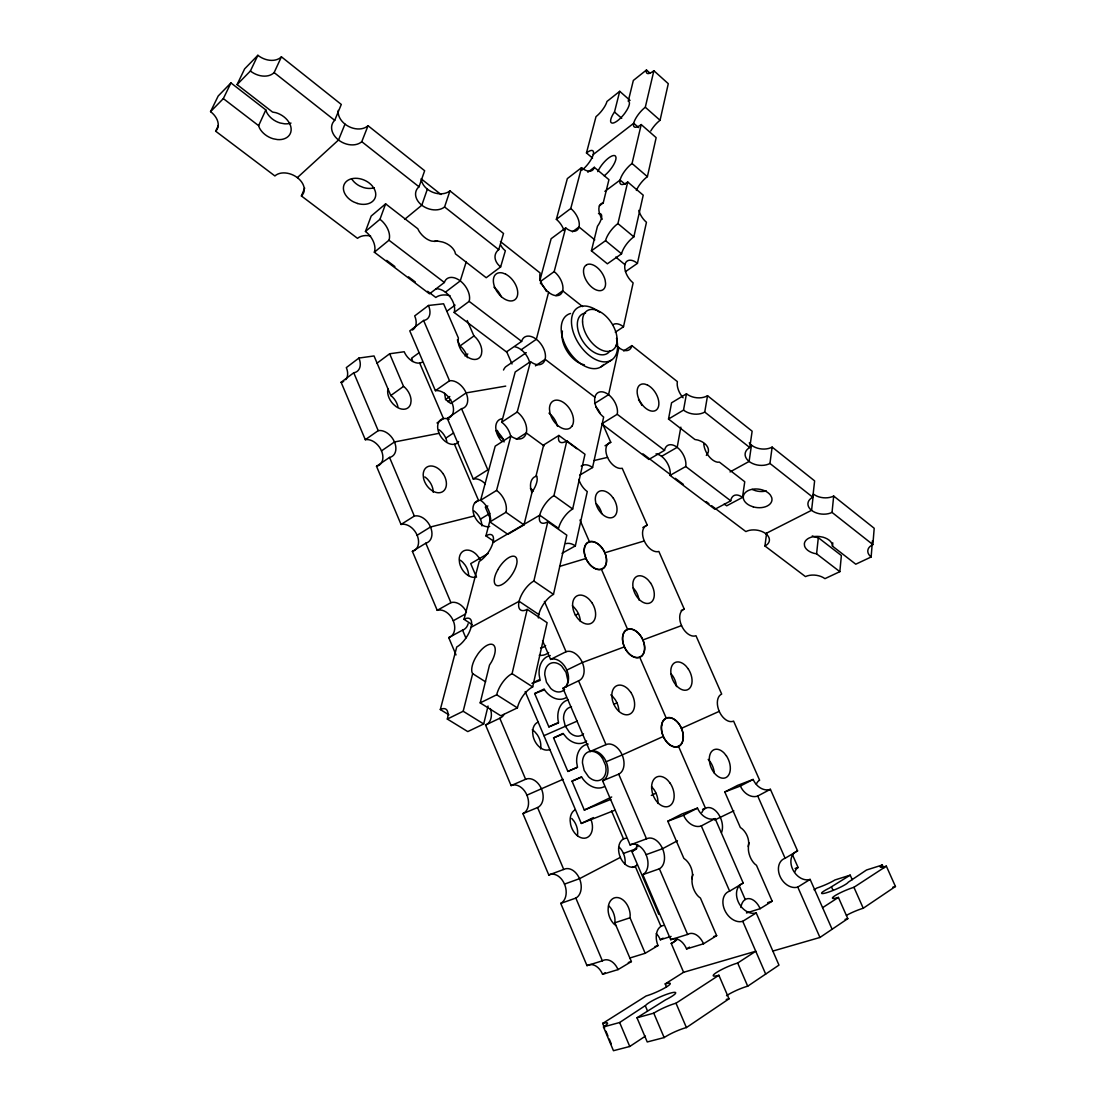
<?xml version="1.0" encoding="UTF-8"?>
<svg xmlns="http://www.w3.org/2000/svg" width="1106" height="1106" viewBox="0 0 1106 1106"><rect width="100%" height="100%" fill="white"/><g stroke="black" fill="none" stroke-linecap="round" stroke-linejoin="round"><path stroke-width="1.5" d="M629.798 958.031L645.185 953.289L630.033 917.773L630.185 914.842A15.415 10.535 72.5 0 0 619.913 898.141A15.415 10.535 72.5 0 0 608.314 906.339L608.106 910.114A15.415 10.535 72.5 0 0 614.245 924.243L616.125 925.639M626.051 838.237A14.945 10.092 70.5 0 0 620.342 857.399L579.503 878.676L564.502 884.109A15.47 10.977 71.9 0 1 560.756 903.395L586.982 965.621A15.774 10.977 75 0 1 602.59 974.303L618.033 969.603L631.388 961.584L614.825 922.791L614.991 919.888A15.277 10.535 72.7 0 0 608.964 906.049M871.141 556.982A14.337 8.834 4.4 0 1 872.869 544.594L832.03 512.41A14.599 9.318 5.7 0 1 811.541 510.322L765.684 533.617A14.032 8.737 7.7 0 1 764.937 545.991L805.472 576.599A13.784 8.309 6.3 0 1 824.938 578.659L839.841 571.664L816.587 553.83L813.795 553.277A14.171 8.793 6 0 1 804.574 546.06L804.338 543.751A14.171 8.793 6 0 1 819.463 536.521L823.099 537.212A14.171 8.793 6 0 1 832.334 544.539L832.459 546.129L855.768 564.198L871.141 556.982L872.468 540.71M872.869 544.594L874.196 528.267L833.689 496.055A14.475 9.36 5.5 0 1 813.408 494.05L811.583 510.364A14.599 9.318 5.7 0 1 812.799 497.244L814.624 480.889L772.14 447.101A14.765 9.871 7.2 0 1 749.246 442.898M839.841 571.664L841.376 555.53L818.316 537.682L815.537 537.143A14.074 8.834 5.9 0 1 812.288 535.898M832.459 546.129L832.79 542.88M832.03 512.41L833.689 496.055M816.587 553.83L818.316 537.682M748.278 846.643L748.707 843.076A15.401 11.502 61.1 0 0 742.389 829.002L740.329 827.468L724.789 791.965L737.591 785.384L753.131 779.453A15.401 11.862 61.9 0 0 770.398 789.311L797.564 850.901A15.691 11.889 58.4 0 0 792.49 868.887A15.691 11.889 58.4 0 0 810.131 879.408L832.113 929.247L819.947 937.459L772.762 951.091M764.937 545.991L766.624 533.147M691.997 878.745L692.494 875.095A16.078 11.627 62 0 0 686.232 860.261L683.84 858.339L667.789 821.219L681.738 814.057L697.485 808.113A16.078 12.028 62.8 0 0 715.112 818.606L743.218 883.072A16.383 12.055 59.4 0 0 738.186 901.694A16.383 12.055 59.4 0 0 756.228 912.92L778.97 965.109L747.711 986.193A16.549 2.724 -23.7 0 0 726.531 995.704M812.799 497.244L769.942 463.455L772.14 447.101M724.057 504.212A14.585 8.572 62 0 1 726.711 505.801L742.485 497.41L744.753 481.746L719.412 462.142L717.545 462.197A14.627 8.461 60.5 0 1 703.789 443.865M730.029 471.93L749.108 461.451A14.876 9.83 7.4 0 1 749.757 447.543L752.135 431.188L707.522 395.713A15.069 10.396 9.4 0 1 686.467 393.805L671.563 402.805L668.522 419.036L694.9 439.497L697.872 440.064A14.751 9.76 9.4 0 1 706.319 455.409M751.472 445.137L749.108 461.451A14.876 9.83 7.4 0 0 769.942 463.455M388.012 388.842L387.639 391.178A14.572 9.885 54 0 0 393.335 404.257L396.155 406.662A14.572 9.885 54 0 0 410.644 403.925L411.073 400.939A14.572 9.885 54 0 0 405.432 388.012L403.538 386.381L389.644 353.768L377.022 363.183M749.757 447.543L704.743 412.068L707.522 395.713M668.522 419.036L683.522 410.105L686.467 393.805M680.84 427.151L677.19 447.322L661.582 456.349M562.055 553.277L575.341 545.894L587.272 491.589A16.023 10.134 59.6 0 1 578.811 479.41M579.627 475.221L592.567 467.52L603.655 417.059A15.47 9.429 58.2 0 1 594.904 397.386A15.47 9.429 58.2 0 1 608.466 394.593A15.47 9.429 58.2 0 1 617.231 414.28L664.54 450.349A15.055 8.972 60.2 0 1 677.149 447.294A15.055 8.972 60.2 0 1 685.748 466.511L730.734 500.824A14.696 8.53 62 0 1 742.485 497.41M618.904 347.671L608.577 394.676L594.572 403.51M615.295 332.215L623.494 326.782L633.13 282.887A14.502 8.184 56.4 0 1 624.931 264.652L615.765 257.076M625.457 271.661L637.429 263.366L646.457 222.278A14.074 7.645 55.8 0 1 638.812 210.375M598.498 213.652A14.585 5.143 -51.5 0 1 599.023 223.868L597.447 226.301L591.42 250.813L607.374 263.809L621.544 253.813A15.014 5.627 -51.2 0 1 633.849 236.85L643.222 195.181L627.71 181.992A14.682 5.115 -50.8 0 1 620.079 180.071L604.899 191.366M636.365 190.439A14.599 5.24 -50.6 0 1 647.383 176.656L656.162 137.656L641.217 124.563A14.281 4.77 -50.4 0 1 633.697 123.291L593.258 154.508A13.714 4.493 -51.3 0 1 581.95 170.144M650.798 130.909A14.212 4.88 -50.2 0 1 660.061 120.278L668.287 83.683L653.881 70.729A13.922 4.452 -50 0 1 646.471 69.996L633.337 80.462L628.236 101.213L628.968 101.572A13.811 4.479 -50.6 0 1 627.019 109.867L625.139 112.757A13.811 4.479 -50.6 0 1 612.074 123.098L611.037 122.517A13.811 4.479 -50.6 0 1 613.042 114.25L614.494 112.024L619.719 91.314L630.074 100.425M485.617 681.863L472.677 673.651L471.972 672.227A17.945 7.922 -57.3 0 1 475.511 657.766L477.999 653.853A17.945 7.922 -57.3 0 1 493.082 644.743A17.945 7.922 -57.3 0 1 491.479 661.941L489.502 665.065L480.198 702.891L500.811 715.803L517.401 707.868A18.608 8.807 -57.7 0 1 532.677 686.923L547.111 622.692L527.203 609.365A17.903 7.963 -56 0 1 519.087 601.374A17.903 7.963 -56 0 1 533.866 581.009L547.802 521.769A17.171 7.355 -54.6 0 1 539.742 515.202L492.972 542.507M538.359 617.95A17.779 8.129 -56 0 1 553.484 594.364L566.797 535.166L547.802 521.769M566.839 440.865L553.954 495.599A17.171 7.355 -54.6 0 0 539.742 515.202L558.571 528.392A17.06 7.521 -54.6 0 1 572.673 509.009L584.977 454.276L566.839 440.865A16.549 6.802 -53.5 0 1 558.862 435.446L543.668 444.958L536.078 475.76L536.839 476.783A16.507 6.802 -54.6 0 1 533.894 489.198L531.571 492.834M480.198 702.891L496.691 694.775A18.733 8.627 -57.6 0 1 512.078 673.665L527.203 609.365M591.42 250.813L605.549 240.666A15.097 5.502 -51.3 0 1 617.922 223.592L627.71 181.992M625.222 184.37L620.093 180.015A14.682 5.115 -50.8 0 1 632.051 163.494L641.217 124.563M638.646 127.563L633.697 123.25A14.281 4.77 -50.4 0 1 645.296 107.241L653.881 70.729M538.816 614.507L519.115 601.291L471.059 627.282A17.198 7.3 -57 0 1 456.75 646.969L440.312 709.554A18.014 7.866 -58.5 0 1 447.336 719.052L467.769 731.591L483.695 723.974L488.05 706.015M594.931 397.261L545.134 359.298A15.94 9.885 56 0 1 530.479 361.621L517.207 412.026A16.493 10.673 57.1 0 1 526.262 432.999A16.493 10.673 57.1 0 1 510.875 436.082L495.212 446.147L480.626 500.258A16.949 11.585 58.5 0 1 489.903 521.908L507.861 534.322L523.995 524.894L531.931 492.64L530.935 489.516A16.549 10.811 59.1 0 1 534.157 477.128L536.769 476.009M599.286 205.868L603.212 202.965L608.936 179.67L594.295 167.296A14.502 7.963 54.1 0 1 581.535 167.67L567.337 178.605L556.359 219.347A14.82 8.585 54.4 0 1 564.019 230.587M447.336 719.052L463.179 711.255L472.677 673.651M523.995 524.894L505.954 512.285A17.115 11.544 58.5 0 0 496.566 490.442L510.875 436.082M500.451 241.578L540.143 272.988A15.415 9.18 55.2 0 0 548.59 292.316L536.355 339.279A15.94 9.885 56 0 1 545.12 359.353L535.428 365.851M548.59 292.316A15.415 9.18 55.2 0 0 562.636 290.933A15.415 9.18 55.2 0 0 554.175 271.606L565.678 227.905A14.945 8.544 54.5 0 0 579.005 227.034A14.945 8.544 54.5 0 0 570.779 208.495L581.535 167.67M471.032 627.379A17.198 7.3 -57 0 0 464.008 619.319L479.202 561.461A16.507 6.774 -55.7 0 0 492.958 542.576A16.507 6.774 -55.7 0 0 485.921 535.857L490.622 517.981M592.553 158.089L586.47 152.932L596.01 116.642A13.369 4.203 -50.9 0 0 606.973 101.462L619.719 91.314M510.571 435.778A16.341 10.714 57 0 0 501.668 422.202L515.202 371.989L530.479 361.621M539.825 280.675L551.134 238.716L565.678 227.905M434.451 241.302A16.244 11.627 20 0 1 438.474 241.246L442.621 242.034A16.244 11.627 20 0 1 454.87 251.712L455.492 253.896L486.211 277.717L500.631 266.919L505.359 250.758A16.134 11.848 17.6 0 1 500.728 244.993M500.631 266.919A16.272 11.82 17.5 0 1 498.737 249.652L503.52 233.477L449.948 190.868A16.701 12.415 21.9 0 1 432.916 192.333A16.701 12.415 21.9 0 1 421.317 179.642M466.29 261.597L460.262 280.896L445.4 292.178M498.737 249.652L444.584 206.96L449.948 190.868M427.358 189.154L421.801 205.218L404.616 219.375M444.584 206.96A16.839 12.387 21.7 0 1 421.745 205.163A16.839 12.387 21.7 0 1 419.008 186.79L424.649 170.739L368.049 125.725A17.378 12.954 26.6 0 1 348.736 126.513A17.378 12.954 26.6 0 1 338.229 110.434M521.202 349.731L536.355 339.279A15.94 9.885 56 0 0 521.631 341.381L469.151 301.371A16.479 10.369 53.4 0 0 460.207 280.855A16.479 10.369 53.4 0 0 444.363 282.472L429.501 293.837L374.34 252.209A16.936 10.866 50.4 0 0 365.45 231.458L379.966 219.292L385.621 203.85L417.75 228.707L419.091 231.251A16.493 10.189 51.8 0 0 431.575 241.067L434.741 241.385A16.493 10.189 51.8 0 0 437.478 240.735M365.45 231.458L371.187 216.057L385.621 203.85M665.218 983.898A15.913 2.281 -24 0 1 666.738 986.759A15.913 2.281 -24 0 1 646.125 995.967L602.673 1023.437A16.714 2.489 -24.4 0 1 603.461 1026.949L619.636 1022.511L645.669 1005.368A16.604 2.489 -24.1 0 1 661.582 996.312A16.604 2.489 -24.1 0 1 675.683 992.704L675.448 993.52A16.604 2.489 -24.1 0 1 665.397 999.935L636.987 1017.769L647.231 1041.963L664.153 1037.58A17.378 2.986 -24.1 0 1 686.411 1027.571L729.02 998.815L718.872 975.271A16.521 2.475 -23.7 0 1 716.453 972.533A16.521 2.475 -23.7 0 1 737.674 963.022L755.771 951.243L683.605 972.285L665.218 983.898L666.489 986.87M297.348 177.637L338.519 140.006A17.544 12.954 26.2 0 0 361.773 141.679L368.049 125.725M344.989 124.107L338.519 140.006A17.544 12.954 26.2 0 1 334.717 120.347L341.298 104.448L281.422 56.821A18.221 13.466 31.3 0 1 257.878 55.3L244.62 68.89L237.085 84.581L272.518 112.052L275.919 112.701A17.613 12.65 28.3 0 1 291.141 128.863A17.613 12.65 28.3 0 1 277.468 139.577L273.168 138.762A17.613 12.65 28.3 0 1 259.537 128.13L258.624 125.669L223.343 98.6L230.947 82.922L265.813 109.923L266.712 112.383A17.447 12.664 28.6 0 0 280.177 123.001L284.449 123.789A17.447 12.664 28.6 0 0 290.989 123.07M370.579 236.007A16.258 11.406 22.2 0 0 357.501 238.329L301.399 195.956L304.689 188.061M258.624 125.669L265.813 109.923M237.085 84.581L250.385 71.019A18.387 13.466 30.9 0 0 274.136 72.581L281.422 56.821M250.385 71.019L257.878 55.3M301.399 195.956A16.908 11.889 26 0 0 297.293 177.596A16.908 11.889 26 0 0 274.896 175.951L215.656 131.199L218.38 125.517M215.656 131.199A17.696 12.346 29.8 0 0 210.555 111.651L218.186 96.015L230.947 82.922M597.793 171.61L599.245 168.776A14.184 4.797 -51 0 1 615.544 156.195L616.001 157.577A14.184 4.797 -51 0 1 604.194 175.785M210.555 111.651L223.343 98.6M374.34 252.209L388.966 240.223A17.102 10.839 50.6 0 0 379.966 219.292M587.853 172.232L594.295 167.296M397.925 406.704A14.447 9.899 53.8 0 0 392.671 397.151L390.777 395.547L374.035 355.952L358.925 358.054L346.33 367.607A14.779 10.189 51.7 0 1 345.749 379.704M467.244 320.533L473.921 335.961L475.87 337.689A15.235 9.76 54.6 0 1 481.829 351.155L481.456 354.21A15.235 9.76 54.6 0 1 466.995 356.602L464.105 354.044A15.235 9.76 54.6 0 1 458.078 340.427L458.396 338.035L443.589 303.777L428.464 305.477L414.695 315.915A15.443 10.092 52.6 0 1 412.372 330.044M556.359 219.347L570.779 208.495M439.068 433.317L394.483 441.971L381.501 450.875A14.765 10.41 54.5 0 0 365.312 439.704L341.104 382.275L353.754 372.777A14.903 10.175 51.9 0 0 358.925 358.054M428.464 305.477A15.581 10.065 52.8 0 1 423.598 320.477L409.773 330.86L435.405 390.681A15.443 10.3 55.1 0 1 451.953 402.653L466.138 392.893L505.719 386.118M446.824 311.27L455.078 305.104M521.631 341.381L506.465 351.929L454.179 312.473L469.151 301.371M572.424 231.845L579.019 226.979L594.765 239.878M419.146 352.662L411.57 358.206A14.157 9.442 53.3 0 1 412.621 361.496M540.723 281.311L554.175 271.606M390.777 395.547L403.538 386.381M457.359 339.846L459.999 345.971L473.921 335.961M465.018 355.966L467.824 353.975M555.903 295.62L562.664 290.823L582.572 306.583M365.312 439.704L378.211 430.649A14.89 10.383 54.6 0 1 394.483 441.985A14.89 10.383 54.6 0 1 389.533 457.428L376.51 466.276L401.036 524.451A14.793 10.59 57.7 0 1 417.142 535.263L430.497 526.995L474.377 515.949M435.405 390.681L449.534 380.768A15.581 10.272 55.2 0 1 466.138 392.92A15.581 10.272 55.2 0 1 461.534 408.695L447.266 418.372L473.271 479.022A15.484 10.493 58 0 1 485.327 483.916M450.833 403.538L445.566 399.501L449.824 396.556M447.847 401.658L450.695 399.708M526.276 352.648L505.677 366.791A22.355 14.184 56.3 0 0 503.507 370.026M437.008 422.962L443.478 418.566L419.686 363.045M832.113 929.247L847.804 918.657L838.403 897.408A15.042 2.046 -23 0 1 834.754 895.86A15.042 2.046 -23 0 1 853.929 887.288L886.348 866.15L895.445 886.5L863.247 908.247A15.069 2.24 -23 0 0 846.477 915.353M445.773 438.156L453.557 432.958M603.461 1026.949L613.457 1050.7L629.756 1046.483L645.434 1036.115M501.668 422.202L517.207 412.026M623.646 350.975L631.885 345.611L677.356 381.611A14.572 8.378 59.1 0 0 683.107 397.787M636.987 1017.769L653.77 1013.165A17.35 2.71 -24.1 0 1 676.001 1003.211L718.872 975.271M822.601 907.68L838.403 897.408M601.277 366.68L611.687 359.92M516.322 439.289L526.29 432.93L544.069 445.925M886.348 866.15A14.475 1.88 -22.8 0 1 882.339 865.003L866.551 869.98L848.164 882.284A14.461 1.894 -23.1 0 1 835.417 889.473A14.461 1.894 -23.1 0 1 821.73 893.482L821.606 892.998A14.461 1.894 -23.1 0 1 829.306 888.118L850.21 875.15L852.242 879.712M401.036 524.451L414.335 516.06A14.917 10.576 57.8 0 1 430.51 527.009A14.917 10.576 57.8 0 1 425.81 543.198L450.93 602.632A15 10.728 61.2 0 1 466.469 611.977M473.271 479.022L487.829 469.829L461.534 408.695M814.071 889.805L816.947 887.98A13.936 1.756 -23.1 0 0 834.919 879.975L850.21 875.15M667.789 821.219L683.591 815.274A16.244 12.055 63 0 0 701.301 825.933L729.628 891.118A16.562 12.083 59.7 0 0 724.61 909.892A16.562 12.083 59.7 0 0 742.748 921.298L756.228 912.92M724.789 791.965L740.384 786.02A15.553 11.903 62.1 0 0 757.734 796.03L785.108 858.27A15.843 11.931 58.6 0 0 780.048 876.408A15.843 11.931 58.6 0 0 797.785 887.081L810.131 879.408M677.453 840.767L662.549 848.703L646.084 854.675A16.203 10.908 70.7 0 1 642.821 874.639L670.706 939.685A16.535 10.922 73.6 0 1 686.577 948.934L703.527 943.791L716.66 935.635L700.43 898.072L698.522 896.579A16.134 10.438 71.3 0 1 691.997 881.814L692.107 877.901A16.134 10.438 71.3 0 1 692.978 874.445M746.453 912.962L760.14 908.676L772.182 901.21L756.476 865.321L754.679 863.883A15.429 9.581 70.3 0 1 748.389 849.781L748.416 846.076A15.429 9.581 70.3 0 1 749.163 842.813M617.231 414.28L601.733 423.833L648.89 459.432L664.54 450.349M474.571 502.954L478.566 500.493L454.469 444.253M480.626 500.258L496.566 490.442M686.577 948.934L689.508 947.137M465.626 613.913L453.253 620.729A14.876 10.742 61.2 0 0 437.229 610.346L412.386 551.382L425.81 543.198M480.405 519.129L489.751 513.488M683.605 972.285L671.231 943.418L676.72 940.1M605.01 445.773L610.761 442.303L602.521 423.584M489.903 521.908L505.954 512.285M645.185 953.289L658.029 945.575A15.221 10.106 73.2 0 1 663.448 925.501M602.59 974.303L605.272 972.699M656.273 933.63A15.097 10.12 73.4 0 1 660.365 939.768L663.102 938.137M729.628 891.118L743.218 883.072M785.108 858.27L797.564 850.901M488.271 553.429L470.714 563.618L476.105 576.267M656.038 453.833A14.931 9.014 60.2 0 1 670.042 475.386L685.748 466.511M437.229 610.346L450.93 602.632M642.821 527.562L647.259 525.143L622.208 468.28A14.35 8.862 59.4 0 1 607.553 457.386L594.143 460.511M456.018 654.918L448.732 637.623L462.557 630.13A15 10.728 61.2 0 0 468.115 623.77M730.734 500.824L714.918 509.258L670.042 475.386M733.817 810.822L714.6 820.058M701.301 825.933L715.112 818.606M757.734 796.03L770.398 789.311M658.761 914.316L631.83 851.454L636.033 849.256M683.591 815.274L697.485 808.113M740.384 786.02L753.131 779.453M542.562 640.706L550.581 659.411L566.051 651.724A15.857 10.756 64.3 0 1 582.337 662.549L624.378 646.872M531.917 683.314L539.963 679.388L539.147 674.729A22.659 16.396 69.8 0 1 550.235 655.54M681.185 610.553L684.227 609.06L658.858 551.465A14.447 8.972 61.7 0 1 644.3 540.945L604.858 552.793M651.31 795.421L655.941 793.168M566.811 670.084L582.323 662.535A15.857 10.756 64.3 0 1 578.562 680.84L605.991 744.615A16.078 10.839 67.5 0 1 622.166 754.969L663.324 736.458M525.184 691.596L581.3 823.445L593.466 817.569M558.419 722.978L548.866 726.877L534.668 693.559L544.124 689.01L545.23 690.821A22.659 16.396 69.8 0 0 566.175 697.61M563.078 779.301L526.926 795.145A15.208 10.936 68.5 0 0 511.096 785.578L485.575 725.024L499.801 718.236A15.152 10.853 64.8 0 0 504.073 714.407M703.527 943.791A16.687 10.894 73.3 0 0 687.614 934.432L659.397 868.804A16.355 10.88 70.5 0 0 662.563 848.717A16.355 10.88 70.5 0 0 646.512 838.846L618.696 774.145A16.078 10.839 67.5 0 0 622.166 754.969L606.171 761.73A15.926 10.853 67.6 0 0 590.051 751.513L562.954 688.278L578.562 680.84M581.438 776.896L572.009 781.154L584.314 810.034L611.701 796.997M588.198 744.075A22.95 16.535 66.6 0 0 576.71 762.642L577.512 767.315L567.862 771.435L553.567 737.896L563.065 733.43L566.687 737.785A22.797 16.466 68.2 0 0 586.622 741.02M548.866 726.877L558.558 722.439L558.018 720.047A22.797 16.466 68.2 0 1 568.028 699.918M543.945 735.684L577.304 721.043M681.448 728.329L719.246 711.352A14.751 9.138 66.5 0 1 721.679 694.084L695.978 635.729A14.585 9.069 64.1 0 1 681.531 625.595L642.89 639.973M567.862 771.435L577.318 767.246M511.096 785.578L525.613 779.288A15.346 10.922 68.3 0 1 541.511 788.979A15.346 10.922 68.3 0 1 537.571 807.546L563.728 869.44A15.608 10.963 71.7 0 1 579.516 878.689A15.608 10.963 71.7 0 1 575.839 898.086L602.369 960.824A15.913 10.977 74.7 0 1 618.033 969.603M590.051 751.513L605.991 744.615M572.009 781.154L581.728 777.062L582.862 778.914A22.95 16.535 66.6 0 0 604.318 786.629M553.567 737.896L563.092 733.928M564.502 884.136A15.47 10.977 71.9 0 0 548.783 874.984L522.917 813.615L537.571 807.546M646.098 854.689A16.203 10.908 70.7 0 0 630.102 844.943L602.604 780.795L618.696 774.145M613.789 704.232L616.941 702.946M584.314 810.034L610.747 799.431M581.3 823.445L614.784 810.256M534.668 693.559L544.29 689.895M702.545 809.385L705.504 808.279L678.586 746.495M533.797 682.775L540.226 680.37M548.783 874.984L563.728 869.44M630.102 844.943L646.512 838.846M623.438 853.459L636.835 848.537M632.273 867.436L635.259 866.371L660.959 926.372M560.756 903.395L575.839 898.086M642.821 874.639L659.397 868.804M575.258 615.033L578.479 613.954M614.825 922.791L630.033 917.773M795.09 868.487L798.09 867.505L792.532 854.897M767.633 902.648L772.182 901.21M660.365 939.768L671.079 936.423M586.982 965.621L602.369 960.824M670.706 939.685L687.614 934.432M654.959 946.529L658.029 945.575M628.305 962.524L631.388 961.584M713.591 936.575L716.66 935.635M559.553 566.438L585.959 558.489M603.212 202.965L601.747 203.324A14.502 8.074 55.2 0 0 599.3 212.615L600.447 215.96A14.502 8.074 55.2 0 0 602.217 219.264M389.644 353.768L404.188 351.749A14.267 9.415 53.4 0 0 422.077 362.229M752.163 489.433L755.522 490.705A14.337 9.304 7.4 0 0 766.334 490.94M503.465 438.902L499.4 436.58L497.313 430.372M440.312 709.554L448.967 714.877M463.179 711.255L483.695 723.974M496.691 694.775L517.401 707.868M512.078 673.665L532.677 686.923M464.008 619.319L472.262 624.696M533.866 581.009L553.484 594.364M485.921 535.857L494.423 541.691M553.954 495.599L572.673 509.009M558.862 435.446L576.848 448.732M386.699 260.38L394.883 266.56M408.529 276.859L415.344 282.002M427.621 291.279L435.805 297.459A15.705 10.908 18.7 0 1 450.114 295.717M642.959 453.875L671.287 475.276M675.337 478.331L683.425 484.442M706.153 501.599L708.891 503.672M711.628 505.732L745.873 531.585A14.032 8.737 7.7 0 1 765.656 533.59M388.966 240.223L444.363 282.472M274.136 72.581L334.717 120.347M361.773 141.679L419.008 186.79M421.123 178.771L440.99 194.504M605.549 240.666L621.544 253.813M617.922 223.592L633.849 236.85M632.051 163.494L647.383 176.656M614.494 112.024L621.71 118.301M645.296 107.241L660.061 120.278M459.999 345.971L461.935 347.671A15.097 9.788 54.5 0 1 467.423 357.639M646.471 69.996L650.052 73.203M571.733 818.44L574.097 821.26A15.014 10.521 69.7 0 1 577.429 835.694M651.641 786.684L654.075 789.656A15.705 10.424 68.8 0 1 657.918 803.468M708.199 759.421L710.522 762.283A15.042 9.581 68.1 0 1 714.296 773.066M671.024 673.803L672.766 675.973A14.848 9.525 65.5 0 1 676.471 686.563M633.185 587.894L635.508 590.784A14.682 9.429 62.9 0 1 639.033 600.046M596.41 503.797L598.719 506.7A14.572 9.318 60.4 0 1 601.761 513.502M882.339 865.003L883.722 868.099M853.929 887.288L863.247 908.247M831.56 887.067L832.929 890.164M797.785 887.081L819.947 937.459M506.562 351.487L512.009 363.985M579.973 520.055L589.498 541.912M601.457 569.369A15.055 9.747 61.5 0 0 600.544 546.253A15.055 9.747 61.5 0 0 584.245 551.341A15.055 9.747 61.5 0 0 601.457 569.369L627.641 629.494M639.766 657.323A15.194 9.857 64.2 0 0 638.563 633.42A15.194 9.857 64.2 0 0 622.595 639.558A15.194 9.857 64.2 0 0 639.766 657.323L666.31 718.278M739.098 885.422L745.237 899.524M742.748 921.298L765.684 974.082M737.674 963.022L747.711 986.193M423.598 320.477L449.534 380.768M544.415 601.415L566.051 651.724M490.705 519.709L485.299 507.101A15.484 10.493 58 0 0 487.801 505.954M611.507 810.905L623.521 838.956M676.001 1003.211L686.411 1027.571M653.77 1013.165L664.153 1037.58M645.42 1006.031L647.425 1010.732M353.754 372.777L378.211 430.649M389.533 457.428L414.335 516.06M462.557 630.13L465.903 638.065M499.801 718.236L525.613 779.288M619.636 1022.511L629.756 1046.483M602.673 1023.437L604.65 1028.124M605.964 1031.248L607.927 1035.935M609.24 1039.059L611.217 1043.746M444.626 393.294L445.566 399.501M374.312 187.744A16.714 12.166 24.3 0 1 363.68 187.591L359.657 185.988A16.714 12.166 24.3 0 1 351.556 178.66M704.743 412.068A15.194 10.369 9.5 0 1 683.522 410.105M586.47 152.932A13.714 4.493 -51.3 0 1 593.258 154.55M610.014 350.768A23.35 13.894 56.7 0 1 582.903 341.339A23.35 13.894 56.7 0 1 585.544 313.012M584.397 364.814A23.143 13.963 56.7 0 1 567.433 351.736A23.143 13.963 56.7 0 1 562.429 331.026M616.498 338.242A31.148 18.526 56.7 0 1 597.475 360.349A31.148 18.526 56.7 0 1 571.498 320.215A31.148 18.526 56.7 0 1 599.77 312.417M603.696 364.496A30.954 18.581 56.7 0 1 568.525 350.809A30.954 18.581 56.7 0 1 570.585 313.482M729.02 998.815A16.549 2.724 -23.7 0 1 726.241 999.437M675.835 939.782A15.913 11.212 61.2 0 1 671.231 943.418M637.485 844.472A15.636 11.184 64.1 0 1 631.83 851.454M847.804 918.657A15.069 2.24 -23 0 1 845.081 919.363M895.445 886.5A14.489 2.06 -22.7 0 1 892.763 887.233M514.967 346.786A15.788 9.926 55.9 0 1 529.774 362.879M435.667 288.79A16.327 10.396 53.3 0 1 449.81 296.546A16.327 10.396 53.3 0 1 454.179 312.473M631.885 345.611A14.972 8.779 57.2 0 1 616.194 345.113M613.07 324.597A14.972 8.779 57.2 0 1 623.494 326.782M493.981 287.187A15.788 9.788 54.2 0 1 501.253 296.726M624.931 264.652A14.502 8.184 56.4 0 1 637.429 263.366M540.336 283.095A15.29 9.221 55 0 1 546.447 291.5M595.94 406.939A15.332 9.47 58.2 0 1 600.24 413.533M638.494 399.833A14.876 8.917 58.7 0 1 641.798 405.321M581.175 466.096A16.023 10.134 59.6 0 1 592.567 467.52M548.977 413.119A15.816 10.065 57.6 0 1 557.479 426.349M565.94 543.627A16.631 10.936 61.3 0 1 575.341 545.894M530.382 488.327A16.396 10.839 59.1 0 1 533.382 491.009M550.581 659.411A15.719 10.77 64.4 0 1 566.811 670.098A15.719 10.77 64.4 0 1 562.954 688.278M606.171 761.744A15.926 10.853 67.6 0 1 602.604 780.795M610.83 694.872A15.484 10.355 65.8 0 1 612.655 696.476L615.102 699.476A15.484 10.355 65.8 0 1 618.876 710.55M701.868 812.509A15.636 9.982 69.6 0 1 716.232 811.375A15.636 9.982 69.6 0 1 721.527 832.569M756.338 784.182A14.972 9.18 68.8 0 1 759.628 780.228L733.582 721.098A14.751 9.138 66.5 0 1 719.246 711.365M740.923 907.514A15.926 9.995 72 0 1 748.997 898.611A15.926 9.995 72 0 1 760.14 908.676M794.896 871.791A15.235 9.207 70.9 0 1 798.09 867.505M572.369 605.853A15.304 10.258 62.8 0 1 574.208 607.498L576.641 610.512A15.304 10.258 62.8 0 1 580.346 621.392M501.834 441.377A15.249 9.94 57.1 0 1 496.179 431.119L495.737 427.566A15.249 9.94 57.1 0 1 501.488 418.828M496.027 430.663A15.125 9.968 57 0 1 498.847 433.123L501.295 436.165A15.125 9.968 57 0 1 504.06 441.971M451.953 402.653A15.443 10.3 55.1 0 1 447.266 418.372M681.531 625.595A14.585 9.069 64.1 0 1 684.227 609.06M644.3 540.945A14.447 8.972 61.7 0 1 647.259 525.143M607.553 457.386A14.35 8.862 59.4 0 1 610.761 442.303M458.631 441.543A14.281 9.595 55.9 0 1 444.93 441.156A14.281 9.595 55.9 0 1 437.838 424.607A14.281 9.595 55.9 0 1 449.119 419.368M549.959 749.481A14.917 10.438 66.3 0 1 533.12 736.25L532.65 732.518A14.917 10.438 66.3 0 1 538.041 722.121M490.304 708.559A15.014 10.853 64.9 0 1 485.575 725.024M526.926 795.159A15.208 10.936 68.5 0 1 522.917 813.615M532.249 729.836A14.793 10.466 66.5 0 1 534.972 731.978L537.336 734.826A14.793 10.466 66.5 0 1 540.558 748.928M619.36 847.32A14.82 10.12 70.7 0 1 624.931 864.394M637.374 864.657A14.945 10.092 70.5 0 1 620.342 857.399M636.517 844.625A14.945 10.092 70.5 0 1 637.789 846.823M590.687 818.827A15.138 10.507 69.5 0 1 586.042 837.947A15.138 10.507 69.5 0 1 570.641 824.564L570.129 820.721A15.138 10.507 69.5 0 1 575.314 809.703M476.575 577.055A14.655 10.231 59.8 0 1 459.598 563.134L459.197 559.595A14.655 10.231 59.8 0 1 476.423 554.507L478.801 557.41A14.655 10.231 59.8 0 1 480.087 559.608M460.151 560.148A14.53 10.244 59.8 0 1 462.902 562.401L465.267 565.277A14.53 10.244 59.8 0 1 468.626 575.562M417.142 535.263A14.793 10.59 57.7 0 1 412.386 551.382M489.709 526.511A14.323 9.747 58.6 0 1 473.741 514.235A14.323 9.747 58.6 0 1 481.262 500.327M453.253 620.743A14.876 10.742 61.2 0 1 448.732 637.623M424.801 476.935A14.475 10.092 56.7 0 1 427.566 479.244L429.916 482.133A14.475 10.092 56.7 0 1 433.22 492.239M381.515 450.889A14.765 10.41 54.5 0 1 376.51 466.276M343.703 381.404A14.779 10.189 51.7 0 1 341.104 382.275M439.082 429.75A14.157 9.608 55.8 0 1 446.852 441.501M473.714 510.751A14.198 9.774 58.6 0 1 481.87 525.875M583.526 733.859A15.194 10.977 68.2 0 1 569.493 732.393L565.235 726.02L563.562 719.052A15.194 10.977 68.2 0 1 571.498 706.9M564.627 689.411A15.111 10.936 69.8 0 1 550.788 688.485L546.475 682.264L544.76 674.743A15.111 10.936 69.8 0 1 561.654 666.075L566.037 672.337L567.765 679.941A15.111 10.936 69.8 0 1 566.396 686.84M548.687 652.54A22.549 16.314 71.4 0 1 539.258 655.305M545.631 645.475A15.028 10.88 71.4 0 1 540.585 648.033M497.811 569.687L495.944 573.502A17.171 7.341 -55.8 0 0 502.442 584.314A17.171 7.341 -55.8 0 0 517.055 561.295L516.709 558.724A17.171 7.341 -55.8 0 0 497.811 569.687M572.023 426.128L570.171 428.036A15.968 10.023 57.7 0 1 558.571 426.142A15.968 10.023 57.7 0 1 549.903 412.649L549.461 408.985A15.968 10.023 57.7 0 1 564.406 403.137A15.968 10.023 57.7 0 1 572.023 426.128M586.581 264.776L584.867 266.283A14.945 8.654 55.8 0 0 591.973 287.353A14.945 8.654 55.8 0 0 605.576 283.26L605.106 279.998A14.945 8.654 55.8 0 0 586.581 264.776M641.729 655.83L639.517 657.158A15.194 9.857 64.2 0 1 625.042 648.227A15.194 9.857 64.2 0 1 625.457 630.503L627.696 629.217A15.194 9.857 64.2 0 1 642.047 638.19A15.194 9.857 64.2 0 1 641.729 655.83M603.475 568.014L601.208 569.189A15.055 9.747 61.5 0 1 586.622 559.83A15.055 9.747 61.5 0 1 587.272 542.77L589.553 541.65A15.055 9.747 61.5 0 1 604.014 551.037A15.055 9.747 61.5 0 1 603.475 568.014M679.167 745.9L676.72 746.785A15.387 9.926 66.9 0 1 662.909 735.476A15.387 9.926 66.9 0 1 665.535 718.388L667.996 717.559A15.387 9.926 66.9 0 1 681.669 728.895A15.387 9.926 66.9 0 1 679.167 745.9M647.522 385.054L644.743 384.072A15 8.876 58.7 0 0 637.388 389.105A15 8.876 58.7 0 0 640.72 402.639L643.07 405.75A15 8.876 58.7 0 0 658.637 405.985A15 8.876 58.7 0 0 647.522 385.054M505.677 274.164L502.525 272.975A15.926 9.747 54.4 0 0 493.788 277.482A15.926 9.747 54.4 0 0 496.87 291.39L499.4 294.721A15.926 9.747 54.4 0 0 517.304 296.145A15.926 9.747 54.4 0 0 505.677 274.164M753.269 506.88L749.896 505.594A14.447 9.263 7.5 0 1 747.96 490.705A14.447 9.263 7.5 0 1 770.426 495.101L771.684 497.493A14.447 9.263 7.5 0 1 753.269 506.88M357.597 203.504L353.547 201.9A16.866 12.138 24 0 1 346.69 181.177A16.866 12.138 24 0 1 372.404 186.098L374.519 189.389A16.866 12.138 24 0 1 357.597 203.504M602.369 758.011L599.853 755.08A15.29 11.019 66.6 0 0 582.461 762.919L584.189 770.467L588.586 776.854A15.29 11.019 66.6 0 0 600.392 780.02A15.29 11.019 66.6 0 0 606.06 769.14L605.576 765.297L602.369 758.011M670.195 783.255L667.748 780.255A15.843 10.396 68.6 0 0 651.641 788.412L652.25 792.394A15.843 10.396 68.6 0 0 669.268 806.08A15.843 10.396 68.6 0 0 670.195 783.255M630.766 692.315L628.305 689.301A15.622 10.327 65.7 0 0 611.839 696.31L612.42 700.181A15.622 10.327 65.7 0 0 629.521 714.255A15.622 10.327 65.7 0 0 630.766 692.315M443.077 473.645L440.7 470.714A14.585 10.065 56.7 0 0 423.183 474.833L423.543 478.276A14.585 10.065 56.7 0 0 440.52 492.557A14.585 10.065 56.7 0 0 443.077 473.645M591.862 602.632L589.415 599.59A15.443 10.231 62.8 0 0 572.604 605.48L573.129 609.24A15.443 10.231 62.8 0 0 590.327 623.701A15.443 10.231 62.8 0 0 591.862 602.632M726.448 755.923L724.126 753.034A15.18 9.553 67.9 0 0 709.347 760.527L709.983 764.315A15.18 9.553 67.9 0 0 725.992 777.559A15.18 9.553 67.9 0 0 726.448 755.923M688.264 668.923L685.941 666.019A14.972 9.484 65.4 0 0 670.83 672.462L671.425 676.153A14.972 9.484 65.4 0 0 687.531 689.757A14.972 9.484 65.4 0 0 688.264 668.923M650.591 583.056L648.268 580.138A14.807 9.401 62.9 0 0 632.826 585.572L633.379 589.152A14.807 9.401 62.9 0 0 649.568 603.116A14.807 9.401 62.9 0 0 650.591 583.056M613.415 498.322L611.079 495.391A14.696 9.29 60.4 0 0 595.318 499.829L595.844 503.313A14.696 9.29 60.4 0 0 612.116 517.608A14.696 9.29 60.4 0 0 613.415 498.322M582.558 321.957A23.42 13.866 56.8 0 0 609.254 351.293A23.42 13.866 56.8 0 0 607.678 317.961A23.42 13.866 56.8 0 0 582.558 321.957M661.623 725.398A15.387 9.94 66.9 0 0 676.043 747.089A15.387 9.94 66.9 0 0 679.499 724.748A15.387 9.94 66.9 0 0 661.623 725.398"/></g></svg>
